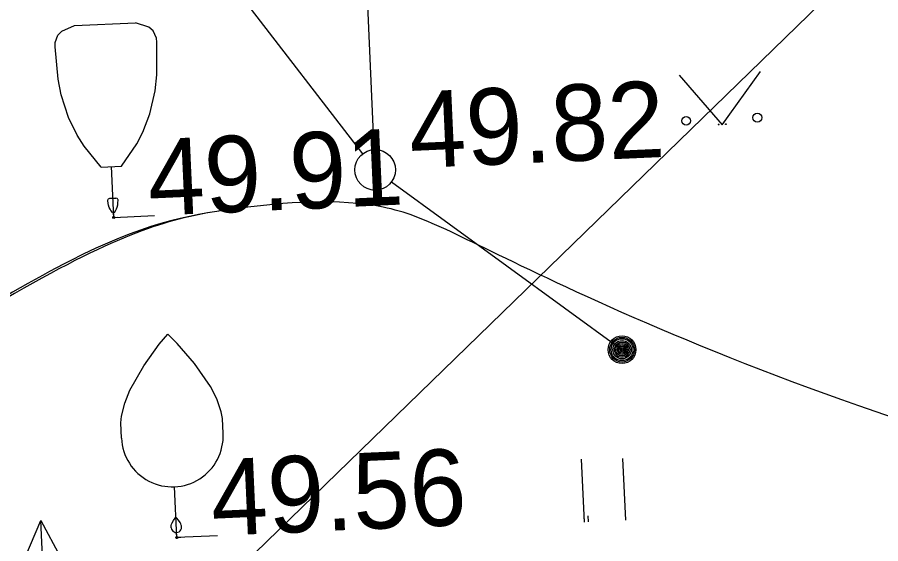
# Model space of a CAD drawing. Extents: x 641407 to 642093, y 6455165 to 6455786.
# Drawn here: x 641489.95 to 641498.43, y 6455658.86 to 6455664.03 of the extents above; entities that cross this region are included whole.
import ezdxf

# ---------------------------------------------------------------- set-up
doc = ezdxf.new("R2010")
doc.units = 0
for name, color, linetype in [('12_MPPOST', 7, 'Continuous'), ('41_KOLVIKP', 7, 'Continuous'), ('63_KARVUD', 7, 'Continuous'), ('Default', 7, 'Continuous'), ('ELEKTRIPOST', 7, 'Continuous'), ('JARSAK', 7, 'Continuous'), ('KALLAS', 7, 'Continuous'), ('KRUNDIPIIR', 7, 'Continuous'), ('Level 38', 7, 'Continuous'), ('Level 52', 7, 'Continuous'), ('PUUDPQQSAD', 7, 'Continuous'), ('TANAV', 7, 'Continuous'), ('TEEAAR', 7, 'Continuous'), ('VALGUSTUSPOST', 7, 'Continuous'), ('VEEPIIR', 7, 'Continuous')]:
    doc.layers.add(name, color=color, linetype=linetype)

# ---------------------------------------------------------------- blocks, each defined once
blk = doc.blocks.new('VELTU7')
at = {"layer": 'ELEKTRIPOST'}
blk.add_circle((0, 0), 199.8, dxfattribs=at)
blk = doc.blocks.new('VKITP4')
at = {"layer": 'KALLAS'}
for p, q in [((-300, 1900), (300, 1900)), ((-100, 500), (100, 500)), ((0, 0), (0, 500)), ((0, 0), (400, 0))]:
    blk.add_line(p, q, dxfattribs=at)
for points in [[(-100, 500), (-258.4, 712.96), (-322.92, 824.71), (-400, 1000), (-461.28, 1225.3), (-484.95, 1381.3), (-500, 1700), (-497.94, 1741.58), (-468.34, 1813.02), (-428.03, 1850.1), (-300, 1900)], [(100, 500), (258.4, 712.96), (322.92, 824.71), (400, 1000), (461.28, 1225.3), (484.95, 1381.3), (500, 1700), (497.94, 1741.58), (468.34, 1813.02), (428.03, 1850.1), (300, 1900)]]:
    blk.add_lwpolyline(points, dxfattribs=at)
blk = doc.blocks.new('VVILPU')
at = {"layer": 'KALLAS'}
for p, q in [((0, 0), (0, 500)), ((400, 0), (0, 0))]:
    blk.add_line(p, q, dxfattribs=at)
for points in [[(-500, 1000), (-500, 1150), (-490.1, 1215.5), (-452.6, 1343.6), (-396.3, 1467.3), (-250, 1700), (-90, 1904.9), (0, 2000)], [(500, 1000), (500, 1150), (490.1, 1215.5), (452.6, 1343.6), (396.3, 1467.3), (250, 1700), (90, 1904.9), (0, 2000)]]:
    blk.add_lwpolyline(points, dxfattribs=at)
blk.add_arc((0, 1000), 500, 180, 0, dxfattribs=at)
blk = doc.blocks.new('WMNOO6')
at = {"layer": 'ELEKTRIPOST'}
blk.add_line((200, 0), (2900, 0), dxfattribs=at)
blk.add_lwpolyline([(2535.93, 176.13), (2900, 0), (2530.75, -176.23)], dxfattribs=at)
blk = doc.blocks.new('VHEIN8')
at = {"layer": 'TANAV'}
for p, q in [((0, 620.11), (0, 0)), ((405.61, 608.83), (405.61, 0))]:
    blk.add_line(p, q, dxfattribs=at)
blk = doc.blocks.new('VMURU7')
at = {"layer": 'TANAV'}
for p, q in [((-403, 505.3), (0, 0)), ((0, 0), (397, 505.3))]:
    blk.add_line(p, q, dxfattribs=at)
for centre, radius in [((-353, 55.3), 42.8), ((347, 55.3), 45.2)]:
    blk.add_circle(centre, radius, dxfattribs=at)
blk = doc.blocks.new('VELTU8')
at = {"layer": 'ELEKTRIPOST'}
blk.add_circle((0, 0), 199.8, dxfattribs=at)
blk = doc.blocks.new('VKITP5')
at = {"layer": 'KALLAS'}
for p, q in [((-300, 1900), (300, 1900)), ((-100, 500), (100, 500)), ((0, 0), (0, 500)), ((0, 0), (400, 0))]:
    blk.add_line(p, q, dxfattribs=at)
for points in [[(-100, 500), (-258.4, 712.96), (-322.92, 824.71), (-400, 1000), (-461.28, 1225.3), (-484.95, 1381.3), (-500, 1700), (-497.94, 1741.58), (-468.34, 1813.02), (-428.03, 1850.1), (-300, 1900)], [(100, 500), (258.4, 712.96), (322.92, 824.71), (400, 1000), (461.28, 1225.3), (484.95, 1381.3), (500, 1700), (497.94, 1741.58), (468.34, 1813.02), (428.03, 1850.1), (300, 1900)]]:
    blk.add_lwpolyline(points, dxfattribs=at)
blk = doc.blocks.new('VVILP0')
at = {"layer": 'KALLAS'}
for p, q in [((0, 0), (0, 500)), ((400, 0), (0, 0))]:
    blk.add_line(p, q, dxfattribs=at)
for points in [[(-500, 1000), (-500, 1150), (-490.1, 1215.5), (-452.6, 1343.6), (-396.3, 1467.3), (-250, 1700), (-90, 1904.9), (0, 2000)], [(500, 1000), (500, 1150), (490.1, 1215.5), (452.6, 1343.6), (396.3, 1467.3), (250, 1700), (90, 1904.9), (0, 2000)]]:
    blk.add_lwpolyline(points, dxfattribs=at)
blk.add_arc((0, 1000), 500, 180, 0, dxfattribs=at)
blk = doc.blocks.new('WMNOO7')
at = {"layer": 'ELEKTRIPOST'}
blk.add_line((200, 0), (2900, 0), dxfattribs=at)
blk.add_lwpolyline([(2535.93, 176.13), (2900, 0), (2530.75, -176.23)], dxfattribs=at)
blk = doc.blocks.new('VHEIN9')
at = {"layer": 'TANAV'}
for p, q in [((0, 620.11), (0, 0)), ((405.61, 608.83), (405.61, 0))]:
    blk.add_line(p, q, dxfattribs=at)
blk = doc.blocks.new('VMURU8')
at = {"layer": 'TANAV'}
for p, q in [((-403, 505.3), (0, 0)), ((0, 0), (397, 505.3))]:
    blk.add_line(p, q, dxfattribs=at)
for centre, radius in [((-353, 55.3), 42.8), ((347, 55.3), 45.2)]:
    blk.add_circle(centre, radius, dxfattribs=at)
blk = doc.blocks.new('PUNKT9')
at = {"layer": '12_MPPOST'}
blk.add_circle((0, 0), 10, dxfattribs=at)
blk = doc.blocks.new('VELT10')
at = {"layer": 'Default'}
blk.add_circle((0, 0), 20, dxfattribs=at)
blk = doc.blocks.new('VKITP8')
at = {"layer": 'Default'}
for p, q in [((-30, 190), (30, 190)), ((-10, 50), (10, 50)), ((0, 0), (0, 50)), ((0, 0), (40, 0))]:
    blk.add_line(p, q, dxfattribs=at)
for points in [[(-10, 50), (-25.84, 71.296), (-32.292, 82.471), (-40, 100), (-46.128, 122.53), (-48.495, 138.13), (-50, 170), (-49.794, 174.158), (-46.834, 181.302), (-42.803, 185.01), (-30, 190)], [(10, 50), (25.84, 71.296), (32.292, 82.471), (40, 100), (46.128, 122.53), (48.495, 138.13), (50, 170), (49.794, 174.158), (46.834, 181.302), (42.803, 185.01), (30, 190)]]:
    blk.add_lwpolyline(points, dxfattribs=at)
blk = doc.blocks.new('VVILP2')
at = {"layer": 'Default'}
for p, q in [((0, 0), (0, 50)), ((40, 0), (0, 0))]:
    blk.add_line(p, q, dxfattribs=at)
for points in [[(-50, 100), (-50, 115), (-49, 121.6), (-45.3, 134.4), (-39.6, 146.7), (-25, 170), (-9, 190.5), (0, 200)], [(50, 100), (50, 115), (49, 121.6), (45.3, 134.4), (39.6, 146.7), (25, 170), (9, 190.5), (0, 200)]]:
    blk.add_lwpolyline(points, dxfattribs=at)
blk.add_arc((0, 100), 50, 180, 0, dxfattribs=at)
blk = doc.blocks.new('WMNOO9')
at = {"layer": 'VALGUSTUSPOST'}
blk.add_line((200, 0), (2900, -0.01), dxfattribs=at)
blk.add_lwpolyline([(2535.93, 176.12), (2900, -0.01), (2530.75, -176.23)], dxfattribs=at)
blk = doc.blocks.new('VHEI11')
at = {"layer": 'Default'}
for p, q in [((0, 62), (0, 0)), ((40.6, 60.9), (40.6, 0))]:
    blk.add_line(p, q, dxfattribs=at)
blk = doc.blocks.new('VMUR11')
at = {"layer": 'Default'}
for p, q in [((-40.3, 50.5), (0, 0)), ((0, 0), (39.7, 50.5))]:
    blk.add_line(p, q, dxfattribs=at)
for centre, radius in [((-35.3, 5.5), 4.28), ((34.7, 5.5), 4.52)]:
    blk.add_circle(centre, radius, dxfattribs=at)
blk = doc.blocks.new('KSNOO0')
at = {"layer": 'VEEPIIR'}
blk.add_line((200, 0), (3000, 0), dxfattribs=at)
for radius in [136.1, 121.2, 107.4, 90.2, 74.9, 61.6, 46.8, 34.3, 20.9, 11.2]:
    blk.add_circle((3000, 0), radius, dxfattribs=at)
blk = doc.blocks.new('PUNK10')
at = {"layer": '12_MPPOST'}
blk.add_circle((0, 0), 10, dxfattribs=at)
blk = doc.blocks.new('VELT11')
at = {"layer": 'VALGUSTUSPOST'}
blk.add_circle((0, 0), 199.8, dxfattribs=at)
blk = doc.blocks.new('VKITP9')
at = {"layer": 'PUUDPQQSAD'}
for p, q in [((-300, 1900), (300, 1900)), ((-100, 500), (100, 500)), ((0, 0), (0, 500)), ((0, 0), (400, 0))]:
    blk.add_line(p, q, dxfattribs=at)
for points in [[(-100, 500), (-258.4, 712.96), (-322.92, 824.71), (-400, 1000), (-461.28, 1225.3), (-484.95, 1381.3), (-500, 1700), (-497.94, 1741.58), (-468.34, 1813.02), (-428.03, 1850.1), (-300, 1900)], [(100, 500), (258.4, 712.96), (322.92, 824.71), (400, 1000), (461.28, 1225.3), (484.95, 1381.3), (500, 1700), (497.94, 1741.58), (468.34, 1813.02), (428.03, 1850.1), (300, 1900)]]:
    blk.add_lwpolyline(points, dxfattribs=at)
blk = doc.blocks.new('VVILP3')
at = {"layer": 'PUUDPQQSAD'}
for p, q in [((0, 0), (0, 500)), ((400, 0), (0, 0))]:
    blk.add_line(p, q, dxfattribs=at)
for points in [[(-500, 1000), (-500, 1150), (-490.1, 1215.5), (-452.6, 1343.6), (-396.3, 1467.3), (-250, 1700), (-90, 1904.9), (0, 2000)], [(500, 1000), (500, 1150), (490.1, 1215.5), (452.6, 1343.6), (396.3, 1467.3), (250, 1700), (90, 1904.9), (0, 2000)]]:
    blk.add_lwpolyline(points, dxfattribs=at)
blk.add_arc((0, 1000), 500, 180, 0, dxfattribs=at)
blk = doc.blocks.new('WMNO10')
at = {"layer": 'VALGUSTUSPOST'}
blk.add_line((200, 0), (2900, -0.01), dxfattribs=at)
blk.add_lwpolyline([(2535.93, 176.12), (2900, -0.01), (2530.75, -176.23)], dxfattribs=at)
blk = doc.blocks.new('VHEI12')
at = {"layer": 'TANAV'}
for p, q in [((0, 620.11), (0, 0)), ((405.61, 608.83), (405.61, 0))]:
    blk.add_line(p, q, dxfattribs=at)
blk = doc.blocks.new('VMUR12')
at = {"layer": 'TANAV'}
for p, q in [((-403, 505.3), (0, 0)), ((0, 0), (397, 505.3))]:
    blk.add_line(p, q, dxfattribs=at)
for centre, radius in [((-353, 55.3), 42.8), ((347, 55.3), 45.2)]:
    blk.add_circle(centre, radius, dxfattribs=at)
blk = doc.blocks.new('KSNOO1')
at = {"layer": 'VEEPIIR'}
blk.add_line((200, 0), (3000, 0), dxfattribs=at)
for radius in [136.1, 121.2, 107.4, 90.2, 74.9, 61.6, 46.8, 34.3, 20.9, 11.2]:
    blk.add_circle((3000, 0), radius, dxfattribs=at)

msp = doc.modelspace()

# ---------------------------------------------------------------- linework, layer by layer
at = {"layer": '41_KOLVIKP'}
msp.add_open_spline([(641507.9997, 6455681.2498), (641507.857, 6455681.6731), (641507.4159, 6455681.9656), (641506.604, 6455681.8512), (641504.3518, 6455681.7503), (641500.3713, 6455681.1428), (641495.3141, 6455680.2529), (641488.6066, 6455679.136), (641485.5795, 6455678.9614), (641482.3901, 6455678.9357), (641480.2792, 6455679.1533), (641477.6976, 6455680.3255), (641472.7782, 6455682.7132), (641471.1477, 6455683.4987), (641470.5177, 6455683.6656), (641470.0941, 6455683.5686), (641468.5046, 6455681.7023), (641458.0005, 6455669.932), (641454.2865, 6455665.9804), (641430.8548, 6455639.838), (641429.0111, 6455637.8545), (641422.0822, 6455629.7617), (641419.5763, 6455626.8703)], degree=3, dxfattribs=at)
msp.add_open_spline([(641507.9997, 6455681.2498), (641507.857, 6455681.6731), (641507.4159, 6455681.9656), (641506.604, 6455681.8512), (641504.3518, 6455681.7503), (641500.3713, 6455681.1428), (641495.3141, 6455680.2529), (641488.6066, 6455679.136), (641485.5795, 6455678.9614), (641482.3901, 6455678.9357), (641480.2792, 6455679.1533), (641477.6976, 6455680.3255), (641472.7782, 6455682.7132), (641471.1477, 6455683.4987), (641470.5177, 6455683.6656), (641470.0941, 6455683.5686), (641468.5046, 6455681.7023), (641458.0005, 6455669.932), (641454.2865, 6455665.9804), (641430.8548, 6455639.838), (641429.0111, 6455637.8545), (641422.0822, 6455629.7617), (641419.5763, 6455626.8703)], degree=3, dxfattribs=at)
at = {"layer": 'ELEKTRIPOST'}
msp.add_line((641493.4683, 6455662.5301), (641493.4683, 6455662.5301), dxfattribs=at)
msp.add_line((641493.4683, 6455662.5301), (641493.4683, 6455662.5301), dxfattribs=at)
msp.add_line((641493.4683, 6455662.5301), (641493.4683, 6455662.5301), dxfattribs=at)
msp.add_line((641493.4683, 6455662.5301), (641493.4683, 6455662.5301), dxfattribs=at)
msp.add_line((641493.4683, 6455662.5301), (641493.4683, 6455662.5301), dxfattribs=at)
msp.add_line((641493.4683, 6455662.5301), (641493.4683, 6455662.5301), dxfattribs=at)
at = {"layer": 'KALLAS'}
for p, q in [((641490.9009, 6455662.0628), (641490.9009, 6455662.0628)), ((641490.9009, 6455662.0628), (641490.9009, 6455662.0628)), ((641490.9009, 6455662.0628), (641490.9009, 6455662.0628)), ((641490.9009, 6455662.0628), (641490.9009, 6455662.0628)), ((641490.9009, 6455662.0628), (641490.9009, 6455662.0628)), ((641490.9009, 6455662.0628), (641490.9009, 6455662.0628)), ((641491.5211, 6455658.9187), (641491.5211, 6455658.9187)), ((641491.5211, 6455658.9187), (641491.5211, 6455658.9187)), ((641491.5211, 6455658.9187), (641491.5211, 6455658.9187)), ((641491.5211, 6455658.9187), (641491.5211, 6455658.9187)), ((641491.5211, 6455658.9187), (641491.5211, 6455658.9187)), ((641491.5211, 6455658.9187), (641491.5211, 6455658.9187))]:
    msp.add_line(p, q, dxfattribs=at)
at = {"layer": 'Level 38'}
msp.add_open_spline([(641506.9466, 6455666.8892), (641505.4503, 6455666.3788), (641503.7119, 6455664.5841), (641501.723, 6455661.8124), (641499.636, 6455659.4388), (641494.8026, 6455655.9354), (641493.0537, 6455654.9718), (641491.9032, 6455654.3838)], degree=3, dxfattribs=at)
msp.add_open_spline([(641506.9466, 6455666.8892), (641505.4503, 6455666.3788), (641503.7119, 6455664.5841), (641501.723, 6455661.8124), (641499.636, 6455659.4388), (641494.8026, 6455655.9354), (641493.0537, 6455654.9718), (641491.9032, 6455654.3838)], degree=3, dxfattribs=at)
at = {"layer": 'Level 52'}
msp.add_lwpolyline([(641507.1647, 6455667.1595), (641502.1217, 6455666.2899), (641500.0492, 6455665.9824), (641498.1896, 6455664.5042), (641491.0127, 6455657.53), (641478.5506, 6455645.7856), (641472.7454, 6455640.6387), (641471.8786, 6455639.6878), (641471.4922, 6455638.7584), (641471.5042, 6455638.4907), (641471.5138, 6455638.1845)], dxfattribs=at)
msp.add_lwpolyline([(641507.1647, 6455667.1595), (641502.1217, 6455666.2899), (641500.0492, 6455665.9824), (641498.1896, 6455664.5042), (641491.0127, 6455657.53), (641478.5506, 6455645.7856), (641472.7454, 6455640.6387), (641471.8786, 6455639.6878), (641471.4922, 6455638.7584), (641471.5042, 6455638.4907), (641471.5138, 6455638.1845)], dxfattribs=at)
at = {"layer": 'PUUDPQQSAD'}
for p, q in [((641490.9009, 6455662.0628), (641490.9009, 6455662.0628)), ((641490.9009, 6455662.0628), (641490.9009, 6455662.0628)), ((641491.5211, 6455658.9187), (641491.5211, 6455658.9187)), ((641491.5211, 6455658.9187), (641491.5211, 6455658.9187))]:
    msp.add_line(p, q, dxfattribs=at)
at = {"layer": 'TANAV'}
for points in [[(641514.7797, 6455651.4499), (641512.2769, 6455658.6094), (641512.0823, 6455659.1554), (641511.6944, 6455659.266), (641506.7068, 6455658.5306), (641499.9556, 6455659.3719), (641494.6203, 6455661.6504), (641493.6556, 6455662.2899), (641492.0439, 6455662.1751), (641490.7372, 6455661.9032), (641486.6909, 6455659.2937), (641484.3044, 6455657.48), (641483.6321, 6455656.3405), (641483.7599, 6455653.4874), (641484.264, 6455648.8609)], [(641514.7797, 6455651.4499), (641512.2769, 6455658.6094), (641512.0823, 6455659.1554), (641511.6944, 6455659.266), (641506.7068, 6455658.5306), (641499.9556, 6455659.3719), (641494.6203, 6455661.6504), (641493.6556, 6455662.2899), (641492.0439, 6455662.1751), (641490.7372, 6455661.9032), (641486.6909, 6455659.2937), (641484.3044, 6455657.48), (641483.6321, 6455656.3405), (641483.7599, 6455653.4874), (641484.264, 6455648.8609)], [(641514.7797, 6455651.4499), (641512.2769, 6455658.6094), (641512.0823, 6455659.1554), (641511.6944, 6455659.266), (641506.7068, 6455658.5306), (641499.9556, 6455659.3719), (641494.6203, 6455661.6504), (641493.6556, 6455662.2899), (641492.0439, 6455662.1751), (641490.7372, 6455661.9032), (641487.8528, 6455660.043), (641486.6758, 6455659.2246), (641486.5379, 6455659.1275)], [(641514.7797, 6455651.4499), (641512.2769, 6455658.6094), (641512.0823, 6455659.1554), (641511.6944, 6455659.266), (641506.7068, 6455658.5306), (641499.9556, 6455659.3719), (641494.6203, 6455661.6504), (641493.6556, 6455662.2899), (641492.0439, 6455662.1751), (641490.7372, 6455661.9032), (641487.8528, 6455660.043), (641486.6758, 6455659.2246), (641486.5379, 6455659.1275)]]:
    msp.add_open_spline(points, degree=3, dxfattribs=at)
at = {"layer": 'VALGUSTUSPOST'}
msp.add_line((641493.4683, 6455662.5301), (641493.4683, 6455662.5301), dxfattribs=at)
msp.add_line((641493.4683, 6455662.5301), (641493.4683, 6455662.5301), dxfattribs=at)

# ---------------------------------------------------------------- block references
at = {"layer": 'ELEKTRIPOST'}
for name, p, xscale, yscale, rotation in [('WMNOO6', (641493.4683, 6455662.5301), 0.0009999011189044573, 0.0009999011189044578, 92.56408739676145), ('WMNOO7', (641493.4683, 6455662.5301), 0.0009999011189044573, 0.0009999011189044578, 92.56408739676145), ('VELTU7', (641493.4683, 6455662.5301), 0.0009999011189044575, 0.0009999011189044575, 2.564087396761455), ('VELTU7', (641493.4683, 6455662.5301), 0.0009999011189044575, 0.0009999011189044575, 2.564087396761455), ('VELTU7', (641493.4683, 6455662.5301), 0.0009999011189044575, 0.0009999011189044575, 2.564087396761455), ('VELTU8', (641493.4683, 6455662.5301), 0.0009999011189044575, 0.0009999011189044575, 2.564087396761455), ('VELTU8', (641493.4683, 6455662.5301), 0.0009999011189044575, 0.0009999011189044575, 2.564087396761455), ('VELTU8', (641493.4683, 6455662.5301), 0.0009999011189044575, 0.0009999011189044575, 2.564087396761455), ('WMNOO6', (641490.3161, 6455656.1903), 0.0009999011189044573, 0.0009999011189044578, 92.56408739676145), ('WMNOO7', (641490.3161, 6455656.1903), 0.0009999011189044573, 0.0009999011189044578, 92.56408739676145)]:
    msp.add_blockref(name, p, dxfattribs=dict(at, xscale=xscale, yscale=yscale, rotation=rotation))
at = {"layer": 'KALLAS', "xscale": 0.0009999011189044575, "yscale": 0.0009999011189044575, "rotation": 2.564087396761455}
for name, p in [('VKITP4', (641490.9009, 6455662.0628)), ('VKITP4', (641490.9009, 6455662.0628)), ('VKITP4', (641490.9009, 6455662.0628)), ('VKITP5', (641490.9009, 6455662.0628)), ('VKITP5', (641490.9009, 6455662.0628)), ('VKITP5', (641490.9009, 6455662.0628)), ('VVILPU', (641491.5211, 6455658.9187)), ('VVILPU', (641491.5211, 6455658.9187)), ('VVILPU', (641491.5211, 6455658.9187)), ('VVILP0', (641491.5211, 6455658.9187)), ('VVILP0', (641491.5211, 6455658.9187)), ('VVILP0', (641491.5211, 6455658.9187))]:
    msp.add_blockref(name, p, dxfattribs=at)
at = {"layer": 'KRUNDIPIIR', "xscale": 0.0009999011189044575, "yscale": 0.0009999011189044575, "rotation": 2.564087396761455}
for name, p in [('PUNKT9', (641493.4683, 6455662.5301)), ('PUNK10', (641493.4683, 6455662.5301)), ('PUNKT9', (641490.9009, 6455662.0628)), ('PUNK10', (641490.9009, 6455662.0628)), ('PUNKT9', (641491.5211, 6455658.9187)), ('PUNK10', (641491.5211, 6455658.9187))]:
    msp.add_blockref(name, p, dxfattribs=at)
at = {"layer": 'PUUDPQQSAD', "xscale": 0.0009999011189044575, "yscale": 0.0009999011189044575, "rotation": 2.564087396761455}
for name, p in [('VKITP9', (641490.9009, 6455662.0628)), ('VKITP8', (641490.9009, 6455662.0628)), ('VVILP3', (641491.5211, 6455658.9187)), ('VVILP2', (641491.5211, 6455658.9187))]:
    msp.add_blockref(name, p, dxfattribs=at)
at = {"layer": 'TANAV', "xscale": 0.0009999011189044575, "yscale": 0.0009999011189044575, "rotation": 2.564087396761455}
for name, p in [('VMURU7', (641496.8778, 6455662.9722)), ('VMURU8', (641496.8778, 6455662.9722)), ('VMUR12', (641496.8778, 6455662.9722)), ('VMUR11', (641496.8778, 6455662.9722)), ('VHEIN8', (641495.5208, 6455659.0712)), ('VHEIN9', (641495.5208, 6455659.0712)), ('VHEI12', (641495.5208, 6455659.0712)), ('VHEI11', (641495.5208, 6455659.0712))]:
    msp.add_blockref(name, p, dxfattribs=at)
at = {"layer": 'VALGUSTUSPOST'}
for name, p, xscale, yscale, rotation in [('VELT11', (641493.4683, 6455662.5301), 0.0009999011189044575, 0.0009999011189044575, 2.564087396761455), ('VELT10', (641493.4683, 6455662.5301), 0.0009999011189044575, 0.0009999011189044575, 2.564087396761455), ('WMNOO9', (641490.3161, 6455656.1903), 0.0009999011189044573, 0.0009999011189044578, 92.56408739676145), ('WMNO10', (641490.3161, 6455656.1903), 0.0009999011189044573, 0.0009999011189044578, 92.56408739676145)]:
    msp.add_blockref(name, p, dxfattribs=dict(at, xscale=xscale, yscale=yscale, rotation=rotation))
at = {"layer": 'VEEPIIR', "yscale": 0.0009999011189044575}
for name, xscale, rotation in [('KSNOO0', 0.0009999011189044575, 127.5680268040633), ('KSNOO1', 0.0009999011189044575, 127.5680268040633), ('KSNOO0', 0.0009999011189044578, -36.057478027027614), ('KSNOO1', 0.0009999011189044578, -36.057478027027614)]:
    msp.add_blockref(name, (641493.4683, 6455662.5301), dxfattribs=dict(at, xscale=xscale, rotation=rotation))

# ---------------------------------------------------------------- texts
at = {"layer": '63_KARVUD'}
msp.add_text('49.91', height=0.74993, rotation=2.56409, dxfattribs=at).set_placement((641491.2505, 6455662.0785))
msp.add_text('49.91', height=0.74993, rotation=2.56409, dxfattribs=at).set_placement((641491.2505, 6455662.0785))
at = {"layer": 'JARSAK'}
for s, p in [('49.82', (641493.8179, 6455662.5458)), ('49.82', (641493.8179, 6455662.5458)), ('49.82', (641493.8179, 6455662.5458)), ('49.82', (641493.8179, 6455662.5458)), ('49.82', (641493.8179, 6455662.5458)), ('49.82', (641493.8179, 6455662.5458)), ('49.56', (641491.8707, 6455658.9344)), ('49.56', (641491.8707, 6455658.9344)), ('49.56', (641491.8707, 6455658.9344)), ('49.56', (641491.8707, 6455658.9344)), ('49.56', (641491.8707, 6455658.9344)), ('49.56', (641491.8707, 6455658.9344))]:
    msp.add_text(s, height=0.74993, rotation=2.56409, dxfattribs=at).set_placement(p)
at = {"layer": 'TEEAAR'}
for s, p in [('49.82', (641493.8179, 6455662.5458)), ('49.82', (641493.8179, 6455662.5458)), ('49.56', (641491.8707, 6455658.9344)), ('49.56', (641491.8707, 6455658.9344))]:
    msp.add_text(s, height=0.74993, rotation=2.56409, dxfattribs=at).set_placement(p)

doc.saveas('drawing.dxf')
